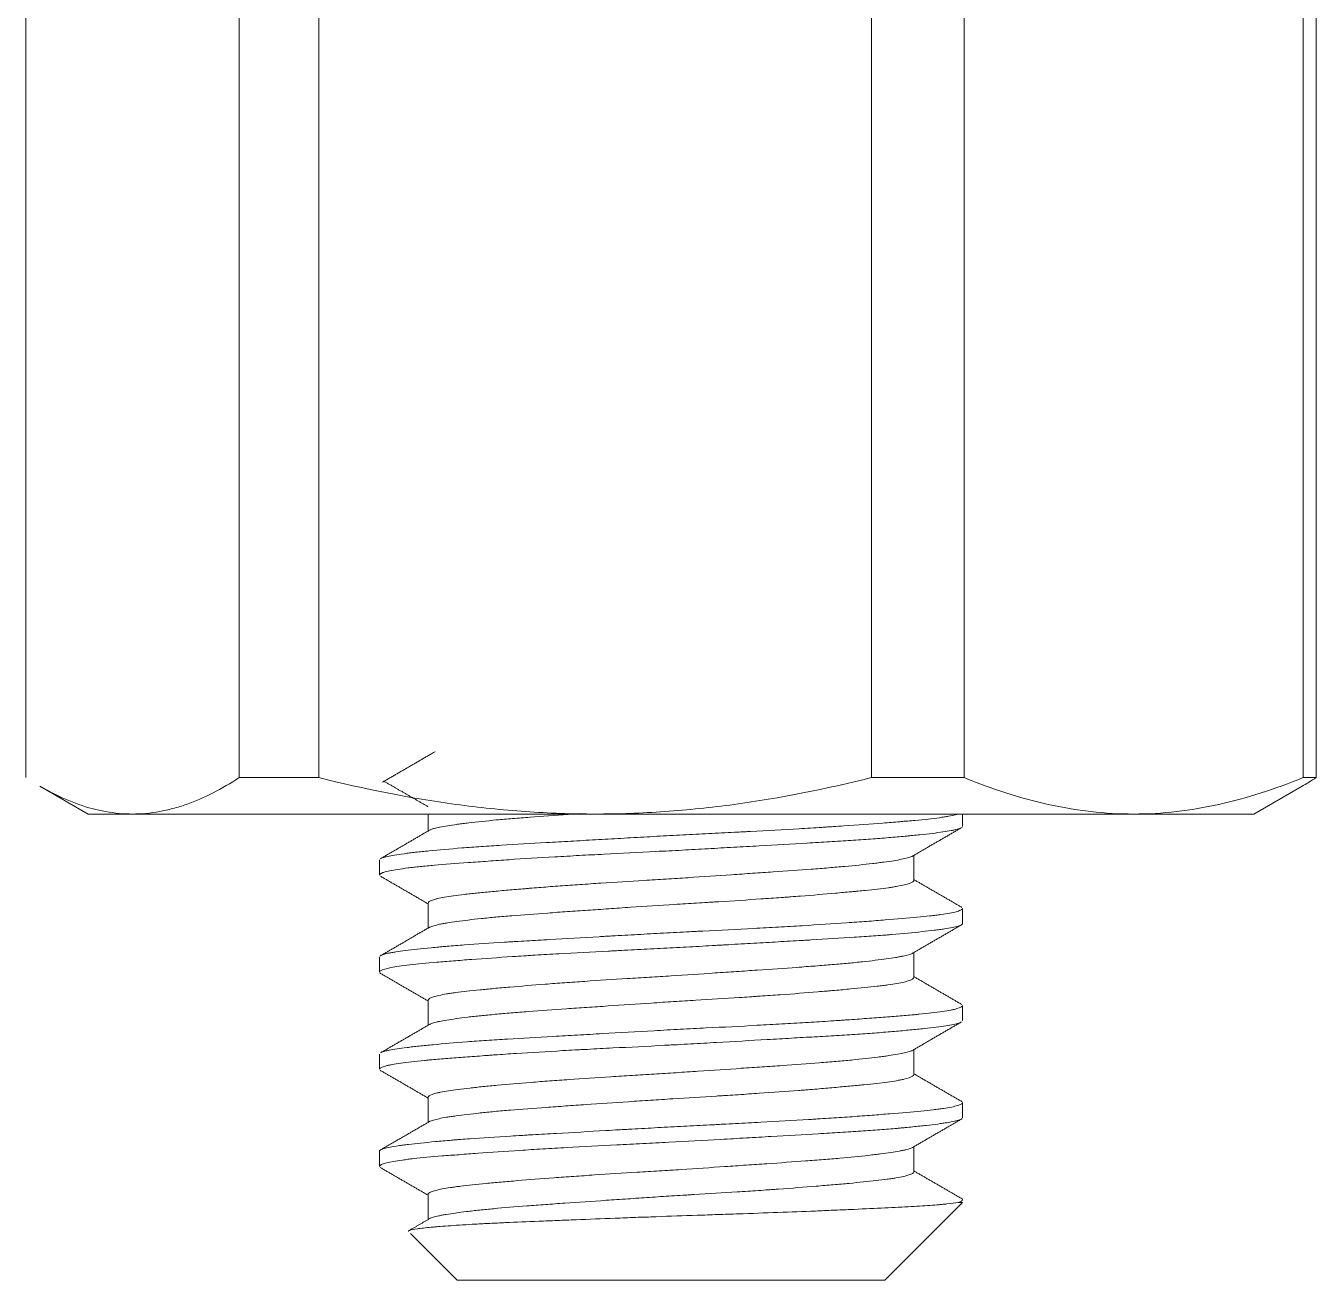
# Model space of a CAD drawing. Header units: millimetres. Extents: x 4812 to 5406, y -1197 to -777.
# Drawn here: x 4895.22 to 4908.5, y -1144.31 to -1131.4 of the extents above; entities that cross this region are included whole.
import ezdxf

# ---------------------------------------------------------------- set-up
doc = ezdxf.new("R2010")
doc.units = ezdxf.units.MM
doc.header["$LTSCALE"] = 0.1
doc.layers.get('0').update_dxf_attribs({"lineweight": 13})

msp = doc.modelspace()

# ---------------------------------------------------------------- linework, layer by layer
at = {"color": 7, "linetype": 'Continuous', "lineweight": 18}
for p, q in [((4895.219, -1139.14), (4895.219, -1119.89)), ((4897.416, -1139.14), (4897.416, -1119.89)), ((4898.236, -1139.14), (4898.236, -1119.89)), ((4903.922, -1139.14), (4903.922, -1119.89)), ((4904.877, -1139.14), (4904.877, -1119.89)), ((4908.366, -1139.14), (4908.366, -1119.89)), ((4908.501, -1139.14), (4908.501, -1119.89)), ((4898.236, -1139.14), (4897.416, -1139.14)), ((4904.877, -1139.14), (4903.922, -1139.14)), ((4908.501, -1139.14), (4908.366, -1139.14)), ((4895.365, -1139.229), (4895.86, -1139.515)), ((4907.86, -1139.515), (4908.355, -1139.229)), ((4896.318, -1139.515), (4895.86, -1139.515)), ((4896.318, -1139.515), (4901.079, -1139.515)), ((4899.36, -1139.515), (4899.36, -1139.69)), ((4901.079, -1139.515), (4906.621, -1139.515)), ((4904.86, -1139.642), (4904.86, -1139.515)), ((4906.621, -1139.515), (4907.86, -1139.515)), ((4904.36, -1140.198), (4904.36, -1139.94)), ((4898.86, -1139.987), (4898.86, -1140.142)), ((4899.36, -1140.431), (4899.36, -1140.69)), ((4904.86, -1140.643), (4904.86, -1140.487)), ((4898.86, -1140.987), (4898.86, -1141.143)), ((4904.36, -1141.199), (4904.36, -1140.94)), ((4899.36, -1141.431), (4899.36, -1141.69)), ((4904.86, -1141.642), (4904.86, -1141.487)), ((4904.36, -1142.198), (4904.36, -1141.94)), ((4898.86, -1141.988), (4898.86, -1142.142)), ((4899.36, -1142.432), (4899.36, -1142.69)), ((4904.86, -1142.643), (4904.86, -1142.487)), ((4898.86, -1142.987), (4898.86, -1143.142)), ((4904.36, -1143.199), (4904.36, -1142.94)), ((4899.36, -1143.431), (4899.36, -1143.69)), ((4904.06, -1144.315), (4904.86, -1143.515)), ((4904.86, -1143.515), (4904.816, -1143.515)), ((4899.178, -1143.833), (4899.66, -1144.315)), ((4899.66, -1144.315), (4901.86, -1144.315)), ((4901.86, -1144.315), (4904.06, -1144.315))]:
    msp.add_line(p, q, dxfattribs=at)
for points, degree in [([(4899.431, -1138.873), (4899.16, -1139.031), (4898.889, -1139.188)], 2), ([(4908.348, -1139.233), (4908.399, -1139.204), (4908.45, -1139.172), (4908.501, -1139.14)], 3), ([(4898.907, -1139.178), (4899.134, -1139.309), (4899.36, -1139.44)], 2), ([(4899.383, -1139.676), (4899.126, -1139.826), (4898.869, -1139.975)], 2), ([(4904.341, -1139.951), (4904.598, -1139.802), (4904.856, -1139.652)], 2), ([(4898.869, -1140.155), (4899.115, -1140.297), (4899.36, -1140.44)], 2), ([(4904.854, -1140.476), (4904.607, -1140.333), (4904.36, -1140.19)], 2), ([(4899.376, -1140.68), (4899.119, -1140.829), (4898.862, -1140.979)], 2), ([(4904.343, -1140.95), (4904.6, -1140.801), (4904.857, -1140.652)], 2), ([(4898.862, -1141.151), (4899.111, -1141.296), (4899.36, -1141.44)], 2), ([(4904.855, -1141.477), (4904.607, -1141.333), (4904.36, -1141.189)], 2), ([(4899.384, -1141.676), (4899.127, -1141.825), (4898.869, -1141.974)], 2), ([(4904.336, -1141.954), (4904.593, -1141.804), (4904.851, -1141.655)], 2), ([(4898.865, -1142.153), (4899.113, -1142.296), (4899.36, -1142.44)], 2), ([(4904.857, -1142.478), (4904.608, -1142.334), (4904.36, -1142.189)], 2), ([(4899.377, -1142.68), (4899.119, -1142.829), (4898.862, -1142.978)], 2), ([(4904.343, -1142.95), (4904.601, -1142.8), (4904.858, -1142.651)], 2), ([(4898.867, -1143.154), (4899.113, -1143.297), (4899.36, -1143.44)], 2), ([(4904.852, -1143.475), (4904.606, -1143.332), (4904.36, -1143.19)], 2), ([(4899.382, -1143.677), (4899.174, -1143.798)], 1)]:
    msp.add_open_spline(points, degree=degree, dxfattribs=at)
for points, knots in [([(4896.318, -1139.515), (4896.41, -1139.515), (4896.502, -1139.506), (4896.641, -1139.481), (4896.687, -1139.471), (4896.757, -1139.452), (4896.78, -1139.446), (4896.826, -1139.431), (4897.034, -1139.362), (4897.237, -1139.256), (4897.416, -1139.14)], [0, 0, 0, 0, 0.25, 0.25, 0.375, 0.375, 0.4375, 0.4375, 0.5, 1, 1, 1, 1]), ([(4901.079, -1139.515), (4900.841, -1139.515), (4900.602, -1139.506), (4900.122, -1139.473), (4899.884, -1139.448), (4899.172, -1139.351), (4898.702, -1139.257), (4898.236, -1139.14)], [0, 0, 0, 0, 0.25, 0.25, 0.5, 0.5, 1, 1, 1, 1]), ([(4903.922, -1139.14), (4903.454, -1139.257), (4902.983, -1139.352), (4902.272, -1139.448), (4902.035, -1139.473), (4901.558, -1139.506), (4901.319, -1139.515), (4901.079, -1139.515)], [0, 0, 0, 0, 0.5, 0.5, 0.75, 0.75, 1, 1, 1, 1]), ([(4906.621, -1139.515), (4906.475, -1139.515), (4906.329, -1139.506), (4906.034, -1139.473), (4905.888, -1139.448), (4905.451, -1139.351), (4905.163, -1139.257), (4904.877, -1139.14)], [0, 0, 0, 0, 0.25, 0.25, 0.5, 0.5, 1, 1, 1, 1]), ([(4908.366, -1139.14), (4908.079, -1139.257), (4907.79, -1139.352), (4907.354, -1139.448), (4907.208, -1139.473), (4906.915, -1139.506), (4906.769, -1139.515), (4906.621, -1139.515)], [0, 0, 0, 0, 0.5, 0.5, 0.75, 0.75, 1, 1, 1, 1]), ([(4896.318, -1139.515), (4896.225, -1139.515), (4896.133, -1139.506), (4895.949, -1139.473), (4895.858, -1139.449), (4895.674, -1139.384), (4895.583, -1139.344), (4895.469, -1139.286), (4895.446, -1139.274), (4895.406, -1139.252), (4895.39, -1139.243), (4895.373, -1139.234)], [0, 0, 0, 0, 0.291365, 0.291365, 0.582729, 0.582729, 0.874094, 0.874094, 0.946935, 0.946935, 1, 1, 1, 1]), ([(4898.877, -1139.97), (4898.881, -1139.968), (4898.886, -1139.966), (4898.904, -1139.96), (4898.921, -1139.955), (4898.983, -1139.942), (4899.04, -1139.933), (4899.13, -1139.921), (4899.149, -1139.918), (4899.189, -1139.913), (4899.21, -1139.911), (4899.275, -1139.904), (4899.321, -1139.899), (4899.471, -1139.884), (4899.583, -1139.874), (4899.74, -1139.862), (4899.773, -1139.859), (4899.838, -1139.855), (4899.872, -1139.852), (4899.974, -1139.846), (4900.044, -1139.841), (4900.262, -1139.827), (4900.416, -1139.818), (4900.62, -1139.807), (4900.662, -1139.804), (4900.744, -1139.799), (4900.786, -1139.797), (4900.912, -1139.79), (4901.082, -1139.78), (4901.257, -1139.77), (4901.389, -1139.763), (4901.433, -1139.76), (4901.523, -1139.755), (4901.568, -1139.753), (4901.703, -1139.745), (4901.792, -1139.74), (4901.971, -1139.731), (4902.149, -1139.722), (4902.326, -1139.713), (4902.458, -1139.706), (4902.502, -1139.704), (4902.568, -1139.7), (4902.59, -1139.699), (4902.634, -1139.697), (4902.656, -1139.696), (4902.85, -1139.685), (4903.017, -1139.676), (4903.258, -1139.662), (4903.336, -1139.657), (4903.432, -1139.651), (4903.452, -1139.649), (4903.49, -1139.647), (4903.509, -1139.646), (4903.565, -1139.642), (4903.602, -1139.639), (4903.782, -1139.627), (4903.916, -1139.617), (4904.1, -1139.603), (4904.159, -1139.598), (4904.229, -1139.593), (4904.243, -1139.591), (4904.27, -1139.589), (4904.31, -1139.586), (4904.348, -1139.582), (4904.47, -1139.571), (4904.554, -1139.562), (4904.641, -1139.55), (4904.666, -1139.546), (4904.689, -1139.543), (4904.703, -1139.54), (4904.71, -1139.539), (4904.745, -1139.533), (4904.768, -1139.528), (4904.799, -1139.52), (4904.809, -1139.517), (4904.817, -1139.514)], [0, 0, 0, 0, 0.01325, 0.01325, 0.0445, 0.0445, 0.107, 0.107, 0.122625, 0.122625, 0.13825, 0.13825, 0.1695, 0.1695, 0.232, 0.232, 0.247625, 0.247625, 0.26325, 0.26325, 0.2945, 0.2945, 0.357, 0.357, 0.372625, 0.372625, 0.38825, 0.38825, 0.4195, 0.45075, 0.45075, 0.466375, 0.466375, 0.482, 0.482, 0.51325, 0.51325, 0.5445, 0.57575, 0.57575, 0.591375, 0.591375, 0.599187, 0.599187, 0.607, 0.607, 0.6695, 0.6695, 0.70075, 0.70075, 0.708562, 0.708562, 0.716375, 0.716375, 0.732, 0.732, 0.7945, 0.7945, 0.82575, 0.82575, 0.833562, 0.833562, 0.841375, 0.857, 0.857, 0.9195, 0.9195, 0.935125, 0.942938, 0.942938, 0.95075, 0.95075, 0.982, 0.982, 1, 1, 1, 1]), ([(4899.38, -1139.678), (4899.38, -1139.678), (4899.381, -1139.678), (4899.386, -1139.675), (4899.392, -1139.673), (4899.402, -1139.669), (4899.406, -1139.668), (4899.414, -1139.666), (4899.418, -1139.665), (4899.456, -1139.654), (4899.502, -1139.645), (4899.592, -1139.63), (4899.625, -1139.626), (4899.679, -1139.618), (4899.698, -1139.616), (4899.738, -1139.611), (4899.758, -1139.608), (4899.863, -1139.596), (4899.958, -1139.586), (4900.117, -1139.571), (4900.172, -1139.566), (4900.288, -1139.557), (4900.348, -1139.552), (4900.533, -1139.538), (4900.664, -1139.529), (4900.836, -1139.517), (4900.871, -1139.514), (4900.913, -1139.512), (4900.919, -1139.511), (4900.926, -1139.511)], [0, 0, 0, 0, 0.004806, 0.004806, 0.047732, 0.047732, 0.069195, 0.069195, 0.090658, 0.090658, 0.262362, 0.262362, 0.348213, 0.348213, 0.391139, 0.391139, 0.434065, 0.434065, 0.605769, 0.605769, 0.69162, 0.69162, 0.777472, 0.777472, 0.949176, 0.949176, 0.992102, 0.992102, 1, 1, 1, 1]), ([(4904.848, -1139.657), (4904.839, -1139.662), (4904.825, -1139.667), (4904.798, -1139.674), (4904.784, -1139.678), (4904.767, -1139.681), (4904.756, -1139.683), (4904.75, -1139.685), (4904.719, -1139.69), (4904.69, -1139.695), (4904.593, -1139.709), (4904.515, -1139.719), (4904.398, -1139.731), (4904.374, -1139.733), (4904.336, -1139.737), (4904.323, -1139.738), (4904.297, -1139.741), (4904.231, -1139.747), (4904.16, -1139.753), (4904.042, -1139.763), (4903.98, -1139.768), (4903.85, -1139.777), (4903.782, -1139.782), (4903.676, -1139.789), (4903.64, -1139.791), (4903.566, -1139.795), (4903.529, -1139.798), (4903.416, -1139.805), (4903.339, -1139.809), (4903.102, -1139.823), (4902.937, -1139.832), (4902.723, -1139.845), (4902.679, -1139.847), (4902.592, -1139.852), (4902.549, -1139.855), (4902.417, -1139.862), (4902.242, -1139.872), (4902.064, -1139.882), (4901.885, -1139.892), (4901.795, -1139.896), (4901.524, -1139.91), (4901.347, -1139.919), (4901.087, -1139.933), (4901.001, -1139.937), (4900.874, -1139.944), (4900.831, -1139.947), (4900.747, -1139.951), (4900.705, -1139.954), (4900.499, -1139.966), (4900.342, -1139.975), (4900.12, -1139.99), (4900.048, -1139.995), (4899.943, -1140.003), (4899.908, -1140.005), (4899.841, -1140.01), (4899.807, -1140.012), (4899.646, -1140.025), (4899.529, -1140.034), (4899.373, -1140.047), (4899.324, -1140.052), (4899.255, -1140.058), (4899.233, -1140.061), (4899.191, -1140.065), (4899.17, -1140.068), (4899.074, -1140.08), (4899.012, -1140.089), (4898.942, -1140.104), (4898.922, -1140.109), (4898.902, -1140.115), (4898.899, -1140.116), (4898.892, -1140.119), (4898.882, -1140.123), (4898.875, -1140.127), (4898.864, -1140.134), (4898.86, -1140.138), (4898.86, -1140.143)], [0, 0, 0, 0, 0.032895, 0.032895, 0.04758, 0.054922, 0.054922, 0.062265, 0.062265, 0.091635, 0.091635, 0.150376, 0.150376, 0.165061, 0.165061, 0.172404, 0.172404, 0.179746, 0.209116, 0.209116, 0.238487, 0.238487, 0.267857, 0.267857, 0.282542, 0.282542, 0.297227, 0.297227, 0.326598, 0.326598, 0.385338, 0.385338, 0.400023, 0.400023, 0.414709, 0.414709, 0.444079, 0.473449, 0.473449, 0.50282, 0.50282, 0.56156, 0.56156, 0.590931, 0.590931, 0.605616, 0.605616, 0.620301, 0.620301, 0.679041, 0.679041, 0.708412, 0.708412, 0.723097, 0.723097, 0.737782, 0.737782, 0.796523, 0.796523, 0.825893, 0.825893, 0.840578, 0.840578, 0.855263, 0.855263, 0.914004, 0.914004, 0.943374, 0.943374, 0.950717, 0.950717, 0.958059, 0.972745, 0.972745, 1, 1, 1, 1]), ([(4904.346, -1139.948), (4904.343, -1139.95), (4904.34, -1139.952), (4904.331, -1139.956), (4904.325, -1139.958), (4904.311, -1139.962), (4904.303, -1139.965), (4904.26, -1139.976), (4904.212, -1139.986), (4904.122, -1140), (4904.088, -1140.005), (4904.033, -1140.012), (4904.014, -1140.015), (4903.975, -1140.02), (4903.954, -1140.022), (4903.849, -1140.035), (4903.753, -1140.045), (4903.595, -1140.059), (4903.54, -1140.064), (4903.424, -1140.074), (4903.364, -1140.078), (4903.179, -1140.092), (4903.048, -1140.101), (4902.877, -1140.113), (4902.842, -1140.116), (4902.771, -1140.12), (4902.736, -1140.123), (4902.628, -1140.13), (4902.556, -1140.135), (4902.337, -1140.15), (4902.188, -1140.16), (4901.999, -1140.173), (4901.961, -1140.175), (4901.885, -1140.18), (4901.847, -1140.183), (4901.733, -1140.19), (4901.658, -1140.194), (4901.433, -1140.208), (4901.285, -1140.217), (4901.103, -1140.229), (4901.067, -1140.231), (4900.995, -1140.236), (4900.959, -1140.239), (4900.854, -1140.246), (4900.717, -1140.255), (4900.586, -1140.265), (4900.491, -1140.273), (4900.443, -1140.276), (4900.397, -1140.28), (4900.366, -1140.283), (4900.351, -1140.284), (4900.275, -1140.29), (4900.218, -1140.295), (4900.107, -1140.305), (4900.054, -1140.31), (4899.953, -1140.319), (4899.905, -1140.324), (4899.837, -1140.331), (4899.815, -1140.333), (4899.783, -1140.337), (4899.772, -1140.338), (4899.751, -1140.34), (4899.741, -1140.341), (4899.652, -1140.352), (4899.585, -1140.361), (4899.503, -1140.376), (4899.472, -1140.382), (4899.447, -1140.388), (4899.437, -1140.391), (4899.433, -1140.392), (4899.419, -1140.396), (4899.412, -1140.398), (4899.376, -1140.411), (4899.361, -1140.421), (4899.36, -1140.431), (4899.36, -1140.431), (4899.36, -1140.431)], [0, 0, 0, 0, 0.010297, 0.010297, 0.025264, 0.025264, 0.04023, 0.04023, 0.100096, 0.100096, 0.130029, 0.130029, 0.144995, 0.144995, 0.159962, 0.159962, 0.219828, 0.219828, 0.249761, 0.249761, 0.279694, 0.279694, 0.339559, 0.339559, 0.354526, 0.354526, 0.369492, 0.369492, 0.399425, 0.399425, 0.459291, 0.459291, 0.474258, 0.474258, 0.489224, 0.489224, 0.519157, 0.519157, 0.579023, 0.579023, 0.593989, 0.593989, 0.608956, 0.608956, 0.638889, 0.668822, 0.668822, 0.683788, 0.691271, 0.691271, 0.698755, 0.698755, 0.728688, 0.728688, 0.758621, 0.758621, 0.788553, 0.788553, 0.80352, 0.80352, 0.811003, 0.811003, 0.818486, 0.818486, 0.878352, 0.878352, 0.908285, 0.915768, 0.915768, 0.923252, 0.923252, 0.938218, 0.938218, 0.998084, 0.998084, 1, 1, 1, 1]), ([(4899.371, -1140.683), (4899.374, -1140.681), (4899.377, -1140.68), (4899.4, -1140.669), (4899.433, -1140.66), (4899.49, -1140.648), (4899.503, -1140.645), (4899.529, -1140.641), (4899.544, -1140.638), (4899.588, -1140.631), (4899.621, -1140.626), (4899.729, -1140.611), (4899.812, -1140.601), (4899.931, -1140.589), (4899.955, -1140.586), (4900.006, -1140.581), (4900.032, -1140.579), (4900.111, -1140.571), (4900.166, -1140.567), (4900.337, -1140.553), (4900.46, -1140.543), (4900.625, -1140.532), (4900.658, -1140.529), (4900.726, -1140.525), (4900.76, -1140.522), (4900.863, -1140.515), (4901.003, -1140.505), (4901.147, -1140.496), (4901.257, -1140.488), (4901.294, -1140.485), (4901.368, -1140.48), (4901.406, -1140.478), (4901.595, -1140.465), (4901.746, -1140.455), (4901.972, -1140.441), (4902.048, -1140.436), (4902.161, -1140.429), (4902.199, -1140.427), (4902.256, -1140.423), (4902.275, -1140.422), (4902.312, -1140.42), (4902.331, -1140.419), (4902.5, -1140.408), (4902.645, -1140.399), (4902.855, -1140.385), (4902.942, -1140.379), (4903.027, -1140.372), (4903.06, -1140.37), (4903.077, -1140.369), (4903.127, -1140.365), (4903.16, -1140.362), (4903.321, -1140.35), (4903.441, -1140.34), (4903.608, -1140.325), (4903.661, -1140.32), (4903.726, -1140.314), (4903.738, -1140.313), (4903.763, -1140.311), (4903.8, -1140.307), (4903.836, -1140.304), (4903.95, -1140.292), (4904.029, -1140.283), (4904.114, -1140.271), (4904.13, -1140.269), (4904.161, -1140.264), (4904.176, -1140.261), (4904.217, -1140.254), (4904.242, -1140.249), (4904.304, -1140.234), (4904.333, -1140.224), (4904.352, -1140.211), (4904.354, -1140.209), (4904.358, -1140.204), (4904.36, -1140.201), (4904.36, -1140.198), (4904.36, -1140.198), (4904.36, -1140.197)], [0, 0, 0, 0, 0.010994, 0.010994, 0.070745, 0.070745, 0.085683, 0.085683, 0.100621, 0.100621, 0.130497, 0.130497, 0.190248, 0.190248, 0.205186, 0.205186, 0.220124, 0.220124, 0.25, 0.25, 0.309751, 0.309751, 0.324689, 0.324689, 0.339627, 0.339627, 0.369502, 0.399378, 0.399378, 0.414316, 0.414316, 0.429254, 0.429254, 0.489005, 0.489005, 0.518881, 0.518881, 0.533819, 0.533819, 0.541288, 0.541288, 0.548757, 0.548757, 0.608508, 0.608508, 0.638384, 0.645853, 0.645853, 0.653322, 0.653322, 0.66826, 0.66826, 0.728011, 0.728011, 0.757887, 0.757887, 0.765356, 0.765356, 0.772825, 0.787763, 0.787763, 0.847514, 0.847514, 0.862452, 0.862452, 0.87739, 0.87739, 0.907265, 0.907265, 0.967017, 0.967017, 0.981955, 0.981955, 0.996893, 0.996893, 1, 1, 1, 1]), ([(4898.87, -1140.974), (4898.884, -1140.965), (4898.91, -1140.957), (4898.961, -1140.947), (4898.979, -1140.943), (4898.999, -1140.94), (4899.013, -1140.937), (4899.02, -1140.936), (4899.057, -1140.93), (4899.091, -1140.926), (4899.202, -1140.911), (4899.289, -1140.902), (4899.417, -1140.889), (4899.443, -1140.887), (4899.484, -1140.883), (4899.498, -1140.882), (4899.526, -1140.879), (4899.597, -1140.873), (4899.673, -1140.867), (4899.862, -1140.853), (4899.998, -1140.844), (4900.165, -1140.833), (4900.183, -1140.832), (4900.221, -1140.83), (4900.24, -1140.829), (4900.297, -1140.825), (4900.336, -1140.823), (4900.453, -1140.816), (4900.532, -1140.812), (4900.776, -1140.798), (4900.944, -1140.788), (4901.141, -1140.777), (4901.163, -1140.775), (4901.207, -1140.773), (4901.273, -1140.769), (4901.339, -1140.765), (4901.472, -1140.758), (4901.56, -1140.753), (4901.738, -1140.743), (4901.827, -1140.738), (4901.962, -1140.731), (4902.029, -1140.728), (4902.096, -1140.724), (4902.141, -1140.722), (4902.164, -1140.721), (4902.366, -1140.71), (4902.541, -1140.702), (4902.797, -1140.688), (4902.882, -1140.683), (4903.007, -1140.676), (4903.048, -1140.674), (4903.131, -1140.669), (4903.171, -1140.667), (4903.372, -1140.655), (4903.524, -1140.645), (4903.738, -1140.63), (4903.807, -1140.625), (4903.906, -1140.618), (4903.939, -1140.615), (4904.003, -1140.61), (4904.035, -1140.608), (4904.187, -1140.596), (4904.296, -1140.587), (4904.439, -1140.574), (4904.484, -1140.569), (4904.546, -1140.562), (4904.566, -1140.56), (4904.604, -1140.555), (4904.622, -1140.553), (4904.706, -1140.541), (4904.758, -1140.531), (4904.814, -1140.516), (4904.828, -1140.511), (4904.85, -1140.501), (4904.856, -1140.496), (4904.86, -1140.489), (4904.86, -1140.488), (4904.86, -1140.486)], [0, 0, 0, 0, 0.05337, 0.05337, 0.068, 0.075315, 0.075315, 0.082631, 0.082631, 0.111891, 0.111891, 0.170411, 0.170411, 0.185042, 0.185042, 0.192357, 0.192357, 0.199672, 0.228932, 0.228932, 0.287453, 0.287453, 0.294768, 0.294768, 0.302083, 0.302083, 0.316713, 0.316713, 0.345973, 0.345973, 0.404494, 0.404494, 0.411809, 0.411809, 0.419124, 0.433754, 0.433754, 0.463014, 0.463014, 0.492275, 0.492275, 0.506905, 0.51422, 0.51422, 0.521535, 0.521535, 0.580055, 0.580055, 0.609316, 0.609316, 0.623946, 0.623946, 0.638576, 0.638576, 0.697097, 0.697097, 0.726357, 0.726357, 0.740987, 0.740987, 0.755617, 0.755617, 0.814138, 0.814138, 0.843398, 0.843398, 0.858028, 0.858028, 0.872658, 0.872658, 0.931179, 0.931179, 0.960439, 0.960439, 0.9897, 0.9897, 1, 1, 1, 1]), ([(4904.86, -1140.642), (4904.86, -1140.645), (4904.859, -1140.647), (4904.856, -1140.652), (4904.853, -1140.654), (4904.841, -1140.661), (4904.83, -1140.665), (4904.783, -1140.679), (4904.736, -1140.688), (4904.659, -1140.7), (4904.642, -1140.702), (4904.616, -1140.705), (4904.607, -1140.707), (4904.588, -1140.709), (4904.541, -1140.715), (4904.489, -1140.721), (4904.353, -1140.736), (4904.249, -1140.746), (4904.116, -1140.757), (4904.101, -1140.758), (4904.071, -1140.761), (4904.056, -1140.762), (4904.009, -1140.765), (4903.978, -1140.768), (4903.881, -1140.775), (4903.814, -1140.78), (4903.606, -1140.793), (4903.458, -1140.802), (4903.28, -1140.813), (4903.26, -1140.814), (4903.22, -1140.816), (4903.159, -1140.82), (4903.098, -1140.823), (4902.975, -1140.83), (4902.808, -1140.84), (4902.637, -1140.85), (4902.506, -1140.857), (4902.44, -1140.861), (4902.374, -1140.865), (4902.329, -1140.867), (4902.307, -1140.868), (4902.195, -1140.875), (4902.106, -1140.88), (4901.928, -1140.889), (4901.839, -1140.894), (4901.66, -1140.903), (4901.571, -1140.908), (4901.438, -1140.915), (4901.393, -1140.917), (4901.327, -1140.92), (4901.305, -1140.922), (4901.26, -1140.924), (4901.238, -1140.925), (4901.04, -1140.935), (4900.87, -1140.944), (4900.623, -1140.958), (4900.542, -1140.963), (4900.443, -1140.969), (4900.423, -1140.97), (4900.384, -1140.973), (4900.364, -1140.974), (4900.306, -1140.978), (4900.267, -1140.98), (4900.079, -1140.993), (4899.939, -1141.003), (4899.743, -1141.017), (4899.681, -1141.022), (4899.591, -1141.029), (4899.561, -1141.031), (4899.504, -1141.036), (4899.477, -1141.038), (4899.343, -1141.049), (4899.25, -1141.058), (4899.132, -1141.072), (4899.095, -1141.077), (4899.03, -1141.087), (4899.001, -1141.092), (4898.927, -1141.106), (4898.893, -1141.116), (4898.871, -1141.129), (4898.867, -1141.131), (4898.862, -1141.136), (4898.861, -1141.139), (4898.86, -1141.142), (4898.86, -1141.142), (4898.86, -1141.142)], [0, 0, 0, 0, 0.014256, 0.014256, 0.028513, 0.028513, 0.057026, 0.057026, 0.114051, 0.114051, 0.128307, 0.128307, 0.135436, 0.135436, 0.142564, 0.171077, 0.171077, 0.228102, 0.228102, 0.23523, 0.23523, 0.242359, 0.242359, 0.256615, 0.256615, 0.285128, 0.285128, 0.342153, 0.342153, 0.349281, 0.349281, 0.35641, 0.370666, 0.370666, 0.399179, 0.427691, 0.427691, 0.441948, 0.449076, 0.449076, 0.456204, 0.456204, 0.484717, 0.484717, 0.51323, 0.51323, 0.541743, 0.541743, 0.555999, 0.555999, 0.563127, 0.563127, 0.570255, 0.570255, 0.627281, 0.627281, 0.655794, 0.655794, 0.662922, 0.662922, 0.67005, 0.67005, 0.684306, 0.684306, 0.741332, 0.741332, 0.769845, 0.769845, 0.784101, 0.784101, 0.798357, 0.798357, 0.855383, 0.855383, 0.883896, 0.883896, 0.912408, 0.912408, 0.969434, 0.969434, 0.98369, 0.98369, 0.997947, 0.997947, 1, 1, 1, 1]), ([(4904.349, -1140.946), (4904.347, -1140.947), (4904.345, -1140.949), (4904.325, -1140.959), (4904.294, -1140.968), (4904.238, -1140.98), (4904.225, -1140.983), (4904.2, -1140.987), (4904.186, -1140.99), (4904.143, -1140.997), (4904.111, -1141.002), (4904.006, -1141.016), (4903.925, -1141.026), (4903.808, -1141.039), (4903.783, -1141.041), (4903.734, -1141.046), (4903.709, -1141.049), (4903.631, -1141.056), (4903.577, -1141.061), (4903.465, -1141.07), (4903.406, -1141.075), (4903.315, -1141.082), (4903.284, -1141.084), (4903.221, -1141.089), (4903.189, -1141.091), (4903.026, -1141.103), (4902.89, -1141.112), (4902.679, -1141.127), (4902.607, -1141.132), (4902.498, -1141.139), (4902.461, -1141.142), (4902.387, -1141.147), (4902.349, -1141.149), (4902.163, -1141.162), (4902.013, -1141.172), (4901.787, -1141.186), (4901.711, -1141.191), (4901.598, -1141.198), (4901.56, -1141.2), (4901.484, -1141.205), (4901.447, -1141.207), (4901.261, -1141.219), (4901.116, -1141.228), (4900.939, -1141.24), (4900.904, -1141.242), (4900.834, -1141.247), (4900.8, -1141.25), (4900.697, -1141.257), (4900.63, -1141.262), (4900.436, -1141.277), (4900.315, -1141.287), (4900.174, -1141.299), (4900.146, -1141.302), (4900.091, -1141.306), (4900.064, -1141.309), (4899.986, -1141.316), (4899.937, -1141.321), (4899.798, -1141.335), (4899.716, -1141.344), (4899.637, -1141.354), (4899.628, -1141.356), (4899.611, -1141.358), (4899.603, -1141.359), (4899.579, -1141.363), (4899.563, -1141.365), (4899.52, -1141.372), (4899.494, -1141.377), (4899.428, -1141.392), (4899.396, -1141.402), (4899.375, -1141.413), (4899.373, -1141.415), (4899.37, -1141.417), (4899.365, -1141.421), (4899.362, -1141.425), (4899.36, -1141.428), (4899.36, -1141.43), (4899.36, -1141.431)], [0, 0, 0, 0, 0.008588, 0.008588, 0.068225, 0.068225, 0.083135, 0.083135, 0.098044, 0.098044, 0.127863, 0.127863, 0.1875, 0.1875, 0.202409, 0.202409, 0.217319, 0.217319, 0.247137, 0.247137, 0.276956, 0.276956, 0.291865, 0.291865, 0.306775, 0.306775, 0.366412, 0.366412, 0.396231, 0.396231, 0.41114, 0.41114, 0.42605, 0.42605, 0.485687, 0.485687, 0.515506, 0.515506, 0.530415, 0.530415, 0.545324, 0.545324, 0.604962, 0.604962, 0.619871, 0.619871, 0.63478, 0.63478, 0.664599, 0.664599, 0.724236, 0.724236, 0.739146, 0.739146, 0.754055, 0.754055, 0.783874, 0.783874, 0.843511, 0.843511, 0.850966, 0.850966, 0.85842, 0.85842, 0.87333, 0.87333, 0.903149, 0.903149, 0.962786, 0.962786, 0.970241, 0.970241, 0.977695, 0.992605, 0.992605, 1, 1, 1, 1]), ([(4899.38, -1141.678), (4899.389, -1141.674), (4899.401, -1141.669), (4899.425, -1141.662), (4899.434, -1141.66), (4899.454, -1141.655), (4899.465, -1141.653), (4899.499, -1141.646), (4899.525, -1141.641), (4899.613, -1141.627), (4899.684, -1141.617), (4899.789, -1141.604), (4899.811, -1141.602), (4899.855, -1141.597), (4899.878, -1141.594), (4899.949, -1141.587), (4899.998, -1141.582), (4900.103, -1141.572), (4900.157, -1141.567), (4900.243, -1141.56), (4900.272, -1141.558), (4900.332, -1141.553), (4900.363, -1141.551), (4900.517, -1141.539), (4900.648, -1141.53), (4900.852, -1141.516), (4900.922, -1141.511), (4901.029, -1141.504), (4901.066, -1141.501), (4901.139, -1141.496), (4901.175, -1141.494), (4901.359, -1141.481), (4901.508, -1141.471), (4901.734, -1141.456), (4901.81, -1141.451), (4901.925, -1141.444), (4901.963, -1141.441), (4902.04, -1141.437), (4902.077, -1141.434), (4902.266, -1141.423), (4902.415, -1141.414), (4902.597, -1141.402), (4902.651, -1141.398), (4902.705, -1141.395), (4902.741, -1141.392), (4902.759, -1141.391), (4902.848, -1141.385), (4902.917, -1141.38), (4903.12, -1141.366), (4903.248, -1141.356), (4903.4, -1141.343), (4903.43, -1141.341), (4903.474, -1141.337), (4903.489, -1141.336), (4903.517, -1141.333), (4903.532, -1141.332), (4903.602, -1141.326), (4903.656, -1141.321), (4903.809, -1141.307), (4903.9, -1141.297), (4904.001, -1141.286), (4904.021, -1141.283), (4904.058, -1141.279), (4904.076, -1141.276), (4904.127, -1141.269), (4904.158, -1141.264), (4904.241, -1141.25), (4904.284, -1141.24), (4904.328, -1141.225), (4904.339, -1141.219), (4904.355, -1141.209), (4904.359, -1141.204), (4904.36, -1141.199), (4904.36, -1141.198), (4904.36, -1141.197)], [0, 0, 0, 0, 0.02944, 0.02944, 0.044523, 0.044523, 0.059605, 0.059605, 0.089769, 0.089769, 0.150097, 0.150097, 0.165179, 0.165179, 0.180261, 0.180261, 0.210425, 0.210425, 0.240589, 0.240589, 0.255671, 0.255671, 0.270753, 0.270753, 0.331082, 0.331082, 0.361246, 0.361246, 0.376328, 0.376328, 0.39141, 0.39141, 0.451738, 0.451738, 0.481902, 0.481902, 0.496984, 0.496984, 0.512066, 0.512066, 0.572395, 0.572395, 0.587477, 0.595018, 0.595018, 0.602559, 0.602559, 0.632723, 0.632723, 0.693051, 0.693051, 0.708133, 0.708133, 0.715674, 0.715674, 0.723215, 0.723215, 0.753379, 0.753379, 0.813708, 0.813708, 0.82879, 0.82879, 0.843872, 0.843872, 0.874036, 0.874036, 0.934364, 0.934364, 0.964528, 0.964528, 0.994692, 0.994692, 1, 1, 1, 1]), ([(4898.878, -1141.969), (4898.885, -1141.966), (4898.893, -1141.964), (4898.91, -1141.958), (4898.919, -1141.956), (4898.938, -1141.951), (4898.949, -1141.949), (4899.006, -1141.938), (4899.067, -1141.929), (4899.162, -1141.917), (4899.181, -1141.914), (4899.223, -1141.909), (4899.245, -1141.907), (4899.313, -1141.9), (4899.362, -1141.895), (4899.517, -1141.88), (4899.633, -1141.87), (4899.793, -1141.858), (4899.826, -1141.856), (4899.893, -1141.851), (4899.927, -1141.849), (4900.032, -1141.842), (4900.104, -1141.837), (4900.326, -1141.824), (4900.482, -1141.815), (4900.687, -1141.803), (4900.729, -1141.8), (4900.813, -1141.795), (4900.855, -1141.793), (4900.983, -1141.786), (4901.069, -1141.781), (4901.329, -1141.766), (4901.506, -1141.756), (4901.73, -1141.744), (4901.776, -1141.741), (4901.866, -1141.736), (4901.911, -1141.734), (4902.045, -1141.727), (4902.134, -1141.722), (4902.4, -1141.709), (4902.575, -1141.7), (4902.791, -1141.688), (4902.833, -1141.686), (4902.918, -1141.681), (4902.96, -1141.679), (4903.084, -1141.672), (4903.246, -1141.662), (4903.4, -1141.653), (4903.514, -1141.645), (4903.569, -1141.641), (4903.624, -1141.638), (4903.661, -1141.635), (4903.679, -1141.634), (4903.768, -1141.628), (4903.836, -1141.623), (4903.967, -1141.613), (4904.03, -1141.608), (4904.149, -1141.599), (4904.206, -1141.595), (4904.287, -1141.588), (4904.313, -1141.585), (4904.351, -1141.582), (4904.364, -1141.581), (4904.388, -1141.579), (4904.4, -1141.577), (4904.507, -1141.567), (4904.586, -1141.558), (4904.684, -1141.544), (4904.713, -1141.539), (4904.745, -1141.533), (4904.751, -1141.531), (4904.763, -1141.529), (4904.768, -1141.528), (4904.785, -1141.524), (4904.794, -1141.521), (4904.838, -1141.509), (4904.857, -1141.499), (4904.86, -1141.488), (4904.86, -1141.487), (4904.86, -1141.486)], [0, 0, 0, 0, 0.01914, 0.01914, 0.033908, 0.033908, 0.048677, 0.048677, 0.107751, 0.107751, 0.122519, 0.122519, 0.137287, 0.137287, 0.166824, 0.166824, 0.225898, 0.225898, 0.240666, 0.240666, 0.255435, 0.255435, 0.284972, 0.284972, 0.344045, 0.344045, 0.358814, 0.358814, 0.373582, 0.373582, 0.403119, 0.403119, 0.462193, 0.462193, 0.476961, 0.476961, 0.491729, 0.491729, 0.521266, 0.521266, 0.58034, 0.58034, 0.595108, 0.595108, 0.609877, 0.609877, 0.639414, 0.66895, 0.66895, 0.683719, 0.691103, 0.691103, 0.698487, 0.698487, 0.728024, 0.728024, 0.757561, 0.757561, 0.787098, 0.787098, 0.801866, 0.801866, 0.80925, 0.80925, 0.816635, 0.816635, 0.875708, 0.875708, 0.905245, 0.905245, 0.912629, 0.912629, 0.920014, 0.920014, 0.934782, 0.934782, 0.993856, 0.993856, 1, 1, 1, 1]), ([(4904.844, -1141.659), (4904.838, -1141.662), (4904.831, -1141.665), (4904.814, -1141.67), (4904.806, -1141.672), (4904.788, -1141.677), (4904.778, -1141.679), (4904.744, -1141.686), (4904.718, -1141.69), (4904.629, -1141.704), (4904.555, -1141.714), (4904.444, -1141.726), (4904.42, -1141.729), (4904.372, -1141.733), (4904.347, -1141.736), (4904.271, -1141.743), (4904.162, -1141.753), (4904.042, -1141.763), (4903.915, -1141.773), (4903.849, -1141.777), (4903.745, -1141.784), (4903.709, -1141.786), (4903.638, -1141.791), (4903.601, -1141.793), (4903.491, -1141.8), (4903.34, -1141.809), (4903.181, -1141.818), (4903.058, -1141.825), (4903.017, -1141.828), (4902.934, -1141.833), (4902.891, -1141.835), (4902.678, -1141.847), (4902.505, -1141.857), (4902.241, -1141.872), (4902.152, -1141.877), (4902.018, -1141.884), (4901.973, -1141.887), (4901.905, -1141.891), (4901.883, -1141.892), (4901.838, -1141.894), (4901.815, -1141.895), (4901.613, -1141.906), (4901.436, -1141.915), (4901.173, -1141.928), (4901.086, -1141.933), (4900.979, -1141.939), (4900.957, -1141.94), (4900.914, -1141.942), (4900.893, -1141.943), (4900.829, -1141.947), (4900.787, -1141.949), (4900.579, -1141.961), (4900.42, -1141.97), (4900.193, -1141.985), (4900.119, -1141.99), (4900.029, -1141.996), (4900.011, -1141.998), (4899.976, -1142), (4899.923, -1142.004), (4899.873, -1142.008), (4899.773, -1142.015), (4899.71, -1142.02), (4899.59, -1142.029), (4899.532, -1142.034), (4899.451, -1142.04), (4899.411, -1142.044), (4899.373, -1142.047), (4899.348, -1142.049), (4899.336, -1142.051), (4899.276, -1142.056), (4899.231, -1142.061), (4899.109, -1142.075), (4899.042, -1142.084), (4898.977, -1142.097), (4898.965, -1142.099), (4898.948, -1142.103), (4898.942, -1142.104), (4898.932, -1142.107), (4898.908, -1142.113), (4898.876, -1142.124), (4898.863, -1142.134), (4898.86, -1142.14), (4898.86, -1142.141), (4898.86, -1142.143)], [0, 0, 0, 0, 0.018867, 0.018867, 0.033608, 0.033608, 0.048349, 0.048349, 0.07783, 0.07783, 0.136792, 0.136792, 0.151532, 0.151532, 0.166273, 0.166273, 0.195754, 0.225235, 0.225235, 0.254716, 0.254716, 0.269457, 0.269457, 0.284197, 0.284197, 0.313678, 0.34316, 0.34316, 0.3579, 0.3579, 0.372641, 0.372641, 0.431603, 0.431603, 0.461084, 0.461084, 0.475825, 0.475825, 0.483195, 0.483195, 0.490565, 0.490565, 0.549527, 0.549527, 0.579008, 0.579008, 0.586379, 0.586379, 0.593749, 0.593749, 0.608489, 0.608489, 0.667452, 0.667452, 0.696933, 0.696933, 0.704303, 0.704303, 0.711673, 0.726414, 0.726414, 0.755895, 0.755895, 0.785376, 0.785376, 0.800117, 0.807487, 0.807487, 0.814857, 0.814857, 0.844338, 0.844338, 0.9033, 0.9033, 0.918041, 0.918041, 0.925411, 0.925411, 0.932782, 0.962263, 0.991744, 0.991744, 1, 1, 1, 1]), ([(4904.341, -1141.951), (4904.339, -1141.952), (4904.337, -1141.953), (4904.329, -1141.956), (4904.323, -1141.958), (4904.287, -1141.97), (4904.246, -1141.979), (4904.164, -1141.993), (4904.134, -1141.998), (4904.091, -1142.004), (4904.083, -1142.006), (4904.065, -1142.008), (4904.038, -1142.012), (4904.009, -1142.015), (4903.91, -1142.028), (4903.82, -1142.038), (4903.694, -1142.05), (4903.668, -1142.053), (4903.615, -1142.058), (4903.587, -1142.06), (4903.504, -1142.067), (4903.446, -1142.072), (4903.267, -1142.086), (4903.139, -1142.095), (4902.971, -1142.107), (4902.937, -1142.109), (4902.867, -1142.114), (4902.832, -1142.116), (4902.727, -1142.124), (4902.656, -1142.128), (4902.439, -1142.143), (4902.292, -1142.153), (4902.103, -1142.166), (4902.065, -1142.168), (4901.989, -1142.173), (4901.951, -1142.176), (4901.837, -1142.183), (4901.762, -1142.188), (4901.612, -1142.197), (4901.537, -1142.202), (4901.388, -1142.211), (4901.314, -1142.216), (4901.092, -1142.23), (4900.949, -1142.239), (4900.744, -1142.253), (4900.677, -1142.258), (4900.579, -1142.266), (4900.547, -1142.268), (4900.482, -1142.273), (4900.451, -1142.276), (4900.295, -1142.288), (4900.181, -1142.298), (4900.022, -1142.313), (4899.972, -1142.317), (4899.9, -1142.324), (4899.876, -1142.327), (4899.831, -1142.331), (4899.809, -1142.334), (4899.703, -1142.345), (4899.63, -1142.355), (4899.54, -1142.369), (4899.512, -1142.374), (4899.482, -1142.38), (4899.476, -1142.381), (4899.465, -1142.384), (4899.449, -1142.387), (4899.435, -1142.391), (4899.392, -1142.404), (4899.371, -1142.414), (4899.361, -1142.426), (4899.36, -1142.429), (4899.36, -1142.431)], [0, 0, 0, 0, 0.006623, 0.006623, 0.021676, 0.021676, 0.081888, 0.081888, 0.111994, 0.111994, 0.119521, 0.119521, 0.127047, 0.1421, 0.1421, 0.202312, 0.202312, 0.217365, 0.217365, 0.232418, 0.232418, 0.262524, 0.262524, 0.322736, 0.322736, 0.337789, 0.337789, 0.352842, 0.352842, 0.382948, 0.382948, 0.44316, 0.44316, 0.458213, 0.458213, 0.473266, 0.473266, 0.503372, 0.503372, 0.533478, 0.533478, 0.563584, 0.563584, 0.623796, 0.623796, 0.653902, 0.653902, 0.668955, 0.668955, 0.684008, 0.684008, 0.74422, 0.74422, 0.774326, 0.774326, 0.789379, 0.789379, 0.804432, 0.804432, 0.864644, 0.864644, 0.89475, 0.89475, 0.902276, 0.902276, 0.909803, 0.924856, 0.924856, 0.985068, 0.985068, 1, 1, 1, 1]), ([(4899.372, -1142.682), (4899.374, -1142.681), (4899.376, -1142.68), (4899.396, -1142.67), (4899.428, -1142.661), (4899.496, -1142.647), (4899.521, -1142.642), (4899.565, -1142.635), (4899.58, -1142.632), (4899.613, -1142.627), (4899.63, -1142.625), (4899.719, -1142.613), (4899.801, -1142.603), (4899.941, -1142.588), (4899.991, -1142.583), (4900.07, -1142.575), (4900.097, -1142.573), (4900.152, -1142.568), (4900.18, -1142.566), (4900.322, -1142.554), (4900.444, -1142.545), (4900.639, -1142.531), (4900.707, -1142.526), (4900.845, -1142.516), (4900.915, -1142.511), (4901.128, -1142.497), (4901.273, -1142.487), (4901.461, -1142.474), (4901.498, -1142.472), (4901.574, -1142.467), (4901.612, -1142.464), (4901.726, -1142.457), (4901.802, -1142.452), (4902.029, -1142.437), (4902.18, -1142.428), (4902.348, -1142.418), (4902.367, -1142.416), (4902.404, -1142.414), (4902.423, -1142.413), (4902.479, -1142.409), (4902.516, -1142.407), (4902.625, -1142.4), (4902.697, -1142.395), (4902.908, -1142.381), (4903.044, -1142.371), (4903.19, -1142.36), (4903.207, -1142.359), (4903.239, -1142.356), (4903.286, -1142.352), (4903.333, -1142.349), (4903.424, -1142.341), (4903.482, -1142.336), (4903.594, -1142.326), (4903.648, -1142.321), (4903.725, -1142.314), (4903.75, -1142.312), (4903.799, -1142.307), (4903.823, -1142.305), (4903.939, -1142.293), (4904.02, -1142.284), (4904.122, -1142.27), (4904.154, -1142.265), (4904.196, -1142.258), (4904.209, -1142.255), (4904.234, -1142.25), (4904.246, -1142.248), (4904.3, -1142.235), (4904.33, -1142.225), (4904.354, -1142.21), (4904.358, -1142.205), (4904.36, -1142.199), (4904.36, -1142.198), (4904.36, -1142.198)], [0, 0, 0, 0, 0.006704, 0.006704, 0.06657, 0.06657, 0.096503, 0.096503, 0.11147, 0.11147, 0.126436, 0.126436, 0.186302, 0.186302, 0.216235, 0.216235, 0.231202, 0.231202, 0.246168, 0.246168, 0.306034, 0.306034, 0.335967, 0.335967, 0.3659, 0.3659, 0.425766, 0.425766, 0.440732, 0.440732, 0.455699, 0.455699, 0.485632, 0.485632, 0.545497, 0.545497, 0.552981, 0.552981, 0.560464, 0.560464, 0.57543, 0.57543, 0.605363, 0.605363, 0.665229, 0.665229, 0.672712, 0.672712, 0.680196, 0.695162, 0.695162, 0.725095, 0.725095, 0.755028, 0.755028, 0.769994, 0.769994, 0.784961, 0.784961, 0.844827, 0.844827, 0.87476, 0.87476, 0.889726, 0.889726, 0.904693, 0.904693, 0.964559, 0.964559, 0.994491, 0.994491, 1, 1, 1, 1]), ([(4898.86, -1142.986), (4898.86, -1142.986), (4898.86, -1142.986), (4898.86, -1142.984), (4898.861, -1142.982), (4898.865, -1142.977), (4898.869, -1142.975), (4898.889, -1142.963), (4898.921, -1142.954), (4898.993, -1142.941), (4899.021, -1142.936), (4899.061, -1142.93), (4899.069, -1142.929), (4899.086, -1142.927), (4899.094, -1142.925), (4899.121, -1142.922), (4899.14, -1142.919), (4899.237, -1142.907), (4899.329, -1142.898), (4899.487, -1142.883), (4899.543, -1142.878), (4899.617, -1142.872), (4899.632, -1142.87), (4899.663, -1142.868), (4899.709, -1142.864), (4899.756, -1142.861), (4899.918, -1142.849), (4900.058, -1142.84), (4900.245, -1142.829), (4900.302, -1142.825), (4900.36, -1142.822), (4900.399, -1142.819), (4900.419, -1142.818), (4900.519, -1142.812), (4900.599, -1142.808), (4900.846, -1142.794), (4901.015, -1142.784), (4901.234, -1142.771), (4901.278, -1142.769), (4901.345, -1142.765), (4901.367, -1142.764), (4901.412, -1142.761), (4901.523, -1142.755), (4901.635, -1142.749), (4901.813, -1142.739), (4901.902, -1142.734), (4902.08, -1142.725), (4902.169, -1142.72), (4902.281, -1142.715), (4902.303, -1142.714), (4902.348, -1142.711), (4902.37, -1142.71), (4902.437, -1142.707), (4902.481, -1142.705), (4902.612, -1142.698), (4902.698, -1142.693), (4902.953, -1142.68), (4903.117, -1142.67), (4903.296, -1142.659), (4903.316, -1142.658), (4903.355, -1142.655), (4903.414, -1142.652), (4903.471, -1142.648), (4903.583, -1142.641), (4903.728, -1142.631), (4903.863, -1142.621), (4903.96, -1142.614), (4903.992, -1142.611), (4904.054, -1142.606), (4904.084, -1142.604), (4904.234, -1142.593), (4904.339, -1142.584), (4904.477, -1142.57), (4904.519, -1142.565), (4904.578, -1142.558), (4904.597, -1142.556), (4904.633, -1142.551), (4904.65, -1142.549), (4904.729, -1142.537), (4904.777, -1142.527), (4904.826, -1142.512), (4904.838, -1142.507), (4904.851, -1142.499), (4904.854, -1142.497), (4904.859, -1142.492), (4904.86, -1142.49), (4904.86, -1142.487), (4904.86, -1142.487), (4904.86, -1142.486)], [0, 0, 0, 0, 0.000228, 0.000228, 0.014485, 0.014485, 0.028741, 0.028741, 0.085767, 0.085767, 0.11428, 0.11428, 0.121408, 0.121408, 0.128536, 0.128536, 0.142792, 0.142792, 0.199818, 0.199818, 0.228331, 0.228331, 0.235459, 0.235459, 0.242587, 0.256844, 0.256844, 0.313869, 0.313869, 0.328126, 0.335254, 0.335254, 0.342382, 0.342382, 0.370895, 0.370895, 0.42792, 0.42792, 0.442177, 0.442177, 0.449305, 0.449305, 0.456433, 0.484946, 0.484946, 0.513459, 0.513459, 0.541972, 0.541972, 0.5491, 0.5491, 0.556228, 0.556228, 0.570484, 0.570484, 0.598997, 0.598997, 0.656023, 0.656023, 0.663151, 0.663151, 0.670279, 0.684536, 0.684536, 0.713048, 0.741561, 0.741561, 0.755818, 0.755818, 0.770074, 0.770074, 0.8271, 0.8271, 0.855612, 0.855612, 0.869869, 0.869869, 0.884125, 0.884125, 0.941151, 0.941151, 0.969664, 0.969664, 0.98392, 0.98392, 0.998177, 0.998177, 1, 1, 1, 1]), ([(4904.851, -1142.655), (4904.845, -1142.659), (4904.838, -1142.662), (4904.802, -1142.674), (4904.761, -1142.683), (4904.696, -1142.694), (4904.689, -1142.695), (4904.673, -1142.697), (4904.65, -1142.701), (4904.624, -1142.704), (4904.57, -1142.712), (4904.491, -1142.721), (4904.398, -1142.731), (4904.323, -1142.738), (4904.284, -1142.742), (4904.243, -1142.746), (4904.216, -1142.748), (4904.202, -1142.75), (4904.13, -1142.756), (4904.071, -1142.761), (4903.946, -1142.77), (4903.881, -1142.775), (4903.746, -1142.784), (4903.675, -1142.789), (4903.566, -1142.795), (4903.529, -1142.798), (4903.453, -1142.802), (4903.414, -1142.805), (4903.22, -1142.816), (4903.059, -1142.825), (4902.807, -1142.84), (4902.722, -1142.845), (4902.592, -1142.852), (4902.548, -1142.855), (4902.46, -1142.86), (4902.416, -1142.862), (4902.195, -1142.875), (4902.017, -1142.885), (4901.749, -1142.899), (4901.66, -1142.904), (4901.525, -1142.91), (4901.48, -1142.913), (4901.391, -1142.917), (4901.347, -1142.919), (4901.127, -1142.931), (4900.955, -1142.94), (4900.705, -1142.954), (4900.622, -1142.958), (4900.46, -1142.968), (4900.381, -1142.973), (4900.152, -1142.988), (4900.008, -1142.998), (4899.84, -1143.01), (4899.807, -1143.012), (4899.743, -1143.017), (4899.711, -1143.02), (4899.618, -1143.027), (4899.559, -1143.031), (4899.393, -1143.045), (4899.296, -1143.054), (4899.19, -1143.065), (4899.17, -1143.068), (4899.141, -1143.071), (4899.132, -1143.073), (4899.113, -1143.075), (4899.068, -1143.081), (4899.03, -1143.087), (4898.948, -1143.102), (4898.909, -1143.111), (4898.883, -1143.123), (4898.88, -1143.124), (4898.875, -1143.127), (4898.873, -1143.128), (4898.867, -1143.132), (4898.864, -1143.134), (4898.861, -1143.139), (4898.86, -1143.141), (4898.86, -1143.143)], [0, 0, 0, 0, 0.022004, 0.022004, 0.080524, 0.080524, 0.087839, 0.087839, 0.095154, 0.109785, 0.109785, 0.139045, 0.168305, 0.168305, 0.182935, 0.19025, 0.19025, 0.197565, 0.197565, 0.226826, 0.226826, 0.256086, 0.256086, 0.285346, 0.285346, 0.299976, 0.299976, 0.314606, 0.314606, 0.373127, 0.373127, 0.402387, 0.402387, 0.417017, 0.417017, 0.431647, 0.431647, 0.490168, 0.490168, 0.519428, 0.519428, 0.534058, 0.534058, 0.548689, 0.548689, 0.607209, 0.607209, 0.636469, 0.636469, 0.66573, 0.66573, 0.72425, 0.72425, 0.73888, 0.73888, 0.75351, 0.75351, 0.782771, 0.782771, 0.841291, 0.841291, 0.855921, 0.855921, 0.863236, 0.863236, 0.870552, 0.899812, 0.899812, 0.958332, 0.958332, 0.965647, 0.965647, 0.972962, 0.972962, 0.987593, 0.987593, 1, 1, 1, 1]), ([(4904.349, -1142.947), (4904.336, -1142.955), (4904.312, -1142.963), (4904.273, -1142.973), (4904.267, -1142.974), (4904.257, -1142.976), (4904.24, -1142.98), (4904.222, -1142.983), (4904.184, -1142.99), (4904.126, -1143), (4904.055, -1143.009), (4903.998, -1143.017), (4903.968, -1143.021), (4903.937, -1143.024), (4903.915, -1143.027), (4903.904, -1143.028), (4903.805, -1143.04), (4903.706, -1143.049), (4903.544, -1143.064), (4903.487, -1143.068), (4903.399, -1143.075), (4903.368, -1143.078), (4903.307, -1143.082), (4903.276, -1143.085), (4903.118, -1143.096), (4902.985, -1143.106), (4902.777, -1143.12), (4902.706, -1143.125), (4902.598, -1143.132), (4902.561, -1143.135), (4902.488, -1143.14), (4902.451, -1143.142), (4902.267, -1143.155), (4902.118, -1143.165), (4901.891, -1143.18), (4901.815, -1143.185), (4901.701, -1143.192), (4901.663, -1143.194), (4901.588, -1143.199), (4901.55, -1143.201), (4901.363, -1143.213), (4901.216, -1143.222), (4901.037, -1143.233), (4901.001, -1143.236), (4900.93, -1143.241), (4900.895, -1143.243), (4900.79, -1143.25), (4900.722, -1143.255), (4900.524, -1143.27), (4900.399, -1143.28), (4900.252, -1143.292), (4900.223, -1143.295), (4900.166, -1143.3), (4900.138, -1143.302), (4900.057, -1143.309), (4900.006, -1143.314), (4899.859, -1143.328), (4899.772, -1143.337), (4899.677, -1143.349), (4899.658, -1143.351), (4899.623, -1143.356), (4899.607, -1143.359), (4899.559, -1143.366), (4899.502, -1143.375), (4899.458, -1143.385), (4899.43, -1143.393), (4899.421, -1143.395), (4899.405, -1143.4), (4899.398, -1143.403), (4899.371, -1143.414), (4899.36, -1143.423), (4899.36, -1143.431)], [0, 0, 0, 0, 0.053435, 0.053435, 0.06089, 0.06089, 0.068345, 0.083254, 0.083254, 0.113073, 0.142891, 0.142891, 0.157801, 0.165255, 0.165255, 0.17271, 0.17271, 0.232348, 0.232348, 0.262166, 0.262166, 0.277076, 0.277076, 0.291985, 0.291985, 0.351622, 0.351622, 0.381441, 0.381441, 0.39635, 0.39635, 0.41126, 0.41126, 0.470897, 0.470897, 0.500716, 0.500716, 0.515625, 0.515625, 0.530535, 0.530535, 0.590172, 0.590172, 0.605081, 0.605081, 0.619991, 0.619991, 0.649809, 0.649809, 0.709447, 0.709447, 0.724356, 0.724356, 0.739266, 0.739266, 0.769084, 0.769084, 0.828722, 0.828722, 0.843631, 0.843631, 0.85854, 0.85854, 0.888359, 0.918178, 0.918178, 0.933087, 0.933087, 0.947997, 0.947997, 1, 1, 1, 1]), ([(4899.378, -1143.679), (4899.386, -1143.675), (4899.398, -1143.67), (4899.429, -1143.661), (4899.448, -1143.657), (4899.481, -1143.65), (4899.493, -1143.647), (4899.519, -1143.642), (4899.533, -1143.64), (4899.605, -1143.628), (4899.675, -1143.618), (4899.777, -1143.606), (4899.799, -1143.603), (4899.843, -1143.598), (4899.866, -1143.596), (4899.936, -1143.588), (4899.986, -1143.583), (4900.141, -1143.569), (4900.254, -1143.559), (4900.407, -1143.548), (4900.439, -1143.545), (4900.502, -1143.541), (4900.535, -1143.538), (4900.632, -1143.531), (4900.699, -1143.526), (4900.903, -1143.512), (4901.045, -1143.502), (4901.229, -1143.49), (4901.266, -1143.487), (4901.34, -1143.482), (4901.378, -1143.48), (4901.49, -1143.472), (4901.64, -1143.462), (4901.791, -1143.452), (4901.904, -1143.445), (4901.961, -1143.441), (4902.019, -1143.438), (4902.057, -1143.436), (4902.076, -1143.434), (4902.247, -1143.424), (4902.396, -1143.415), (4902.614, -1143.401), (4902.686, -1143.396), (4902.793, -1143.389), (4902.828, -1143.386), (4902.881, -1143.383), (4902.898, -1143.382), (4902.933, -1143.379), (4902.95, -1143.378), (4903.104, -1143.367), (4903.233, -1143.357), (4903.415, -1143.342), (4903.473, -1143.337), (4903.559, -1143.329), (4903.587, -1143.327), (4903.641, -1143.322), (4903.668, -1143.32), (4903.797, -1143.308), (4903.889, -1143.299), (4904.011, -1143.285), (4904.049, -1143.28), (4904.101, -1143.273), (4904.118, -1143.27), (4904.15, -1143.266), (4904.165, -1143.263), (4904.235, -1143.251), (4904.279, -1143.241), (4904.317, -1143.228), (4904.324, -1143.226), (4904.336, -1143.221), (4904.341, -1143.218), (4904.353, -1143.211), (4904.358, -1143.206), (4904.36, -1143.2), (4904.36, -1143.198), (4904.36, -1143.197)], [0, 0, 0, 0, 0.028902, 0.028902, 0.059008, 0.059008, 0.074061, 0.074061, 0.089114, 0.089114, 0.149326, 0.149326, 0.164379, 0.164379, 0.179431, 0.179431, 0.209537, 0.209537, 0.269749, 0.269749, 0.284802, 0.284802, 0.299855, 0.299855, 0.329961, 0.329961, 0.390173, 0.390173, 0.405226, 0.405226, 0.420279, 0.420279, 0.450385, 0.480491, 0.480491, 0.495544, 0.50307, 0.50307, 0.510597, 0.510597, 0.570809, 0.570809, 0.600915, 0.600915, 0.615968, 0.615968, 0.623494, 0.623494, 0.631021, 0.631021, 0.691233, 0.691233, 0.721339, 0.721339, 0.736392, 0.736392, 0.751445, 0.751445, 0.811656, 0.811656, 0.841762, 0.841762, 0.856815, 0.856815, 0.871868, 0.871868, 0.93208, 0.93208, 0.947133, 0.947133, 0.962186, 0.962186, 0.992292, 0.992292, 1, 1, 1, 1]), ([(4899.159, -1143.814), (4899.157, -1143.812), (4899.157, -1143.81), (4899.159, -1143.806), (4899.161, -1143.805), (4899.165, -1143.803), (4899.169, -1143.801), (4899.187, -1143.795), (4899.214, -1143.79), (4899.287, -1143.78), (4899.334, -1143.775), (4899.406, -1143.768), (4899.421, -1143.767), (4899.453, -1143.764), (4899.501, -1143.76), (4899.555, -1143.756), (4899.669, -1143.748), (4899.755, -1143.743), (4899.872, -1143.736), (4899.897, -1143.735), (4899.946, -1143.732), (4899.971, -1143.731), (4900.048, -1143.727), (4900.101, -1143.725), (4900.264, -1143.717), (4900.38, -1143.712), (4900.532, -1143.706), (4900.563, -1143.705), (4900.625, -1143.703), (4900.657, -1143.701), (4900.753, -1143.697), (4900.817, -1143.695), (4901.014, -1143.687), (4901.148, -1143.682), (4901.354, -1143.674), (4901.424, -1143.671), (4901.529, -1143.667), (4901.565, -1143.666), (4901.636, -1143.664), (4901.671, -1143.662), (4901.848, -1143.656), (4901.989, -1143.651), (4902.201, -1143.644), (4902.271, -1143.641), (4902.376, -1143.638), (4902.412, -1143.637), (4902.482, -1143.634), (4902.517, -1143.633), (4902.692, -1143.627), (4902.828, -1143.622), (4903.093, -1143.613), (4903.221, -1143.608), (4903.378, -1143.601), (4903.409, -1143.6), (4903.47, -1143.597), (4903.561, -1143.593), (4903.648, -1143.59), (4903.817, -1143.582), (4903.923, -1143.577), (4904.073, -1143.57), (4904.121, -1143.568), (4904.214, -1143.563), (4904.258, -1143.561), (4904.384, -1143.554), (4904.459, -1143.549), (4904.559, -1143.542), (4904.59, -1143.54), (4904.633, -1143.536), (4904.647, -1143.535), (4904.674, -1143.532), (4904.687, -1143.531), (4904.748, -1143.525), (4904.787, -1143.52), (4904.816, -1143.515)], [0, 0, 0, 0, 0.020247, 0.020247, 0.032808, 0.032808, 0.045369, 0.045369, 0.095613, 0.095613, 0.145856, 0.145856, 0.158417, 0.158417, 0.170978, 0.1961, 0.1961, 0.246344, 0.246344, 0.258905, 0.258905, 0.271466, 0.271466, 0.296588, 0.296588, 0.346831, 0.346831, 0.359392, 0.359392, 0.371953, 0.371953, 0.397075, 0.397075, 0.447319, 0.447319, 0.472441, 0.472441, 0.485002, 0.485002, 0.497563, 0.497563, 0.547806, 0.547806, 0.572928, 0.572928, 0.585489, 0.585489, 0.59805, 0.59805, 0.648294, 0.648294, 0.698538, 0.698538, 0.711099, 0.711099, 0.723659, 0.748781, 0.748781, 0.799025, 0.799025, 0.824147, 0.824147, 0.849269, 0.849269, 0.899513, 0.899513, 0.924634, 0.924634, 0.937195, 0.937195, 0.949756, 0.949756, 1, 1, 1, 1]), ([(4904.816, -1143.515), (4904.847, -1143.505), (4904.861, -1143.495), (4904.859, -1143.481), (4904.854, -1143.476), (4904.845, -1143.471), (4904.844, -1143.471), (4904.844, -1143.47)], [0, 0, 0, 0, 0.651045, 0.651045, 0.976567, 0.976567, 1, 1, 1, 1])]:
    msp.add_open_spline(points, degree=3, knots=knots, dxfattribs=at)

doc.saveas('drawing.dxf')
